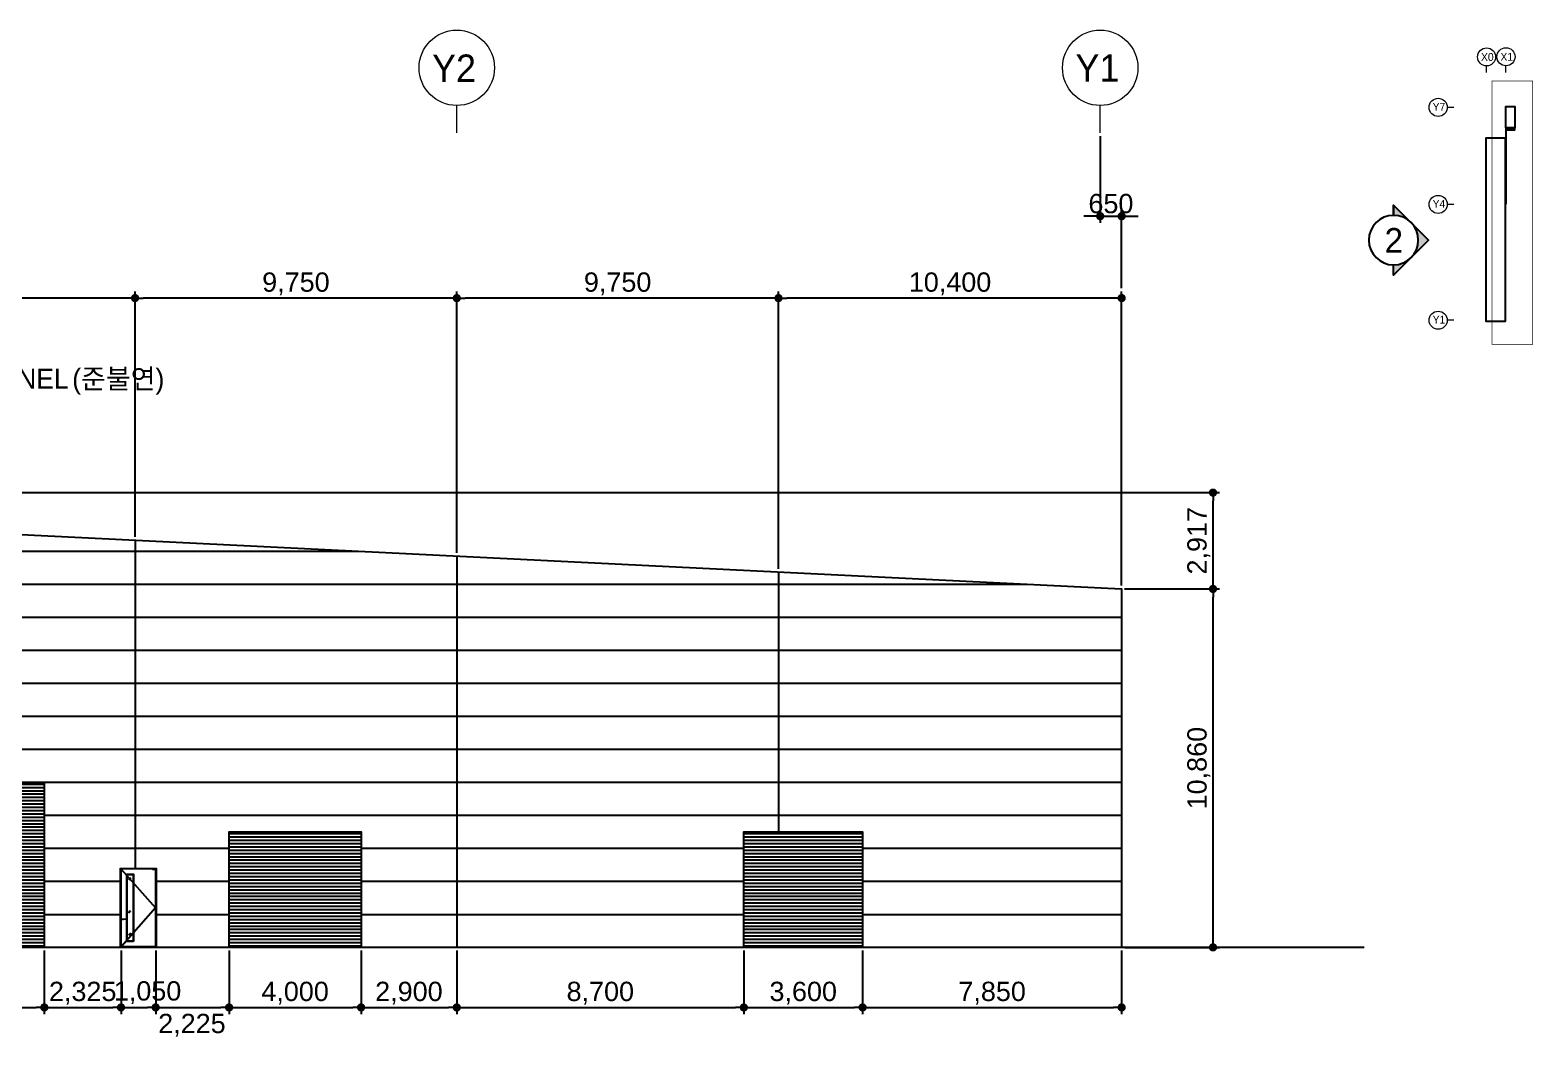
# Model space of a CAD drawing. Header units: millimetres. Extents: x 5734690 to 6791112, y -2208365 to -2031423.
# Drawn here: x 6526896 to 6572443, y -2115593 to -2085056 of the extents above; entities that cross this region are included whole.
import ezdxf
from ezdxf.enums import TextEntityAlignment as Align

# ---------------------------------------------------------------- set-up
doc = ezdxf.new("R2010")
doc.units = ezdxf.units.MM
doc.header["$LTSCALE"] = 1000
for name, pattern in [('CEN', [62, 60, -1, 0, -1]), ('CONTINOUS', [0]), ('HIDDEN', [0.375, 0.25, -0.125])]:
    doc.linetypes.add(name, pattern=pattern)
doc.layers.get('0').update_dxf_attribs({"lineweight": 9})
doc.layers.get('DEFPOINTS').update_dxf_attribs({"color": 140})
for name, color, linetype in [('3ELEV', 3, 'Continuous'), ('6ELEV', 6, 'Continuous'), ('8', 8, 'Continuous'), ('CANOPY', 7, 'Continuous'), ('CEN', 1, 'CEN'), ('DIMM', 4, 'Continuous'), ('E', 15, 'Continuous'), ('FLASHING', 6, 'Continuous'), ('PANEL 입면', 5, 'Continuous'), ('PANEL-INT', 4, 'CONTINOUS'), ('PAT', 252, 'Continuous'), ('SYMB', 7, 'Continuous'), ('WINDOW', 4, 'Continuous')]:
    doc.layers.add(name, color=color, linetype=linetype)
for name, color, linetype, lineweight in [('7', 7, 'Continuous', 5), ('DOOR', 6, 'Continuous', 13), ('TXT', 7, 'Continuous', 13)]:
    doc.layers.add(name, color=color, linetype=linetype, lineweight=lineweight)
doc.styles.add('HY 울릉도L', font='arial.ttf')
doc.styles.add('돋움', font='Dotum.ttf')
doc.styles.add('현대하모니L', font='')
doc.styles.get('현대하모니L').set_extended_font_data('현대하모니 L')
doc.dimstyles.new('400', dxfattribs={"dimscale": 100, "dimtxt": 5.85, "dimasz": 2.5, "dimexe": 2, "dimexo": 1, "dimgap": 0.8, "dimtad": 1, "dimdec": 0, "dimdsep": 46, "dimlunit": 6, "dimtxsty": 'HY 울릉도L', "dimblk": 'DOT', "dimcen": 2.5, "dimdle": 2, "dimclrd": 1, "dimclre": 1, "dimclrt": 7, "dimadec": 0, "dimazin": 0, "dimtfac": 1, "dimtdec": 0, "dimtix": 1, "dimtmove": 2, "dimatfit": 3, "dimfxl": 1.5, "dimtolj": 1, "dimtzin": 0, "dimarcsym": 0})

# ---------------------------------------------------------------- blocks, each defined once
blk = doc.blocks.new('A$C4A1D6DD7')
at = {"layer": '6ELEV', "elevation": 0}
blk.add_lwpolyline([(550, 180), (750, 180), (750, 2220), (550, 2220)], close=True, dxfattribs=at)
at = {"layer": '7'}
for p, q in [((870, 863), (782, 858)), ((782, 842), (870, 837))]:
    blk.add_line(p, q, dxfattribs=at)
for centre, radius, start, end in [((782, 850), 7.88, 90, 270), ((870, 850), 18.1, 223.1249, 136.8751), ((870, 850), 13.2, 270, 90)]:
    blk.add_arc(centre, radius, start, end, dxfattribs=at)
at = {"layer": '8'}
for p, q in [((684, 2045), (628, 2113)), ((664, 2054), (638, 2086)), ((679, 2063), (647, 2101)), ((694, 1049), (638, 1117)), ((674, 1057), (648, 1090)), ((689, 1067), (657, 1105)), ((684, 367), (628, 435)), ((664, 375), (638, 408)), ((679, 385), (647, 423))]:
    blk.add_line(p, q, dxfattribs=at)
at = {"layer": '8', "elevation": 0}
blk.add_lwpolyline([(560, 190), (740, 190), (740, 2210), (560, 2210)], close=True, dxfattribs=at)
at = {"layer": 'DOOR'}
for p, q in [((-24, 2362), (-124, 2362)), ((-120, 0), (-120, 2400)), ((-120, 2370), (920, 2370)), ((-115, 30), (-115, 2370)), ((915, 30), (915, 2370)), ((920, 0), (920, 2400)), ((-24, 26), (-124, 26)), ((-115, 30), (915, 30))]:
    blk.add_line(p, q, dxfattribs=at)
at = {"layer": 'DOOR', "color": 1}
for p, q in [((765, 850), (896, 850)), ((782, 867), (782, 832)), ((870, 876), (870, 824))]:
    blk.add_line(p, q, dxfattribs=at)
at = {"layer": 'DOOR'}
blk.add_lwpolyline([(-150, 0), (950, 0), (950, 2400), (-150, 2400)], close=True, dxfattribs=at)
at = {"layer": 'E', "color": 1}
for p, q in [((920, 2370), (-115, 1200)), ((-115, 1200), (915, 30))]:
    blk.add_line(p, q, dxfattribs=at)
blk = doc.blocks.new('_Dot')
at = {"color": 0, "linetype": 'ByBlock', "lineweight": -2}
blk.add_line((-0.5, 0), (-1, 0), dxfattribs=at)
at = {"color": 0, "linetype": 'ByBlock', "const_width": 0.5}
blk.add_lwpolyline([(-0.25, 0, 1), (0.25, 0, 1)], format="xyb", close=True, dxfattribs=at)
blk = doc.blocks.new('*D338')
at = {"layer": 'DEFPOINTS', "color": 0, "lineweight": -3}
for p in [(6549578, -2093177), (6549578, -2101476), (6559978, -2101988)]:
    blk.add_point(p, dxfattribs=at)
at = {"layer": 'PANEL 입면', "color": 1, "lineweight": -2}
for p, q in [((6549578, -2101376), (6549578, -2092977)), ((6559728, -2093177), (6549828, -2093177)), ((6559978, -2101888), (6559978, -2092977))]:
    blk.add_line(p, q, dxfattribs=at)
at = {"layer": 'PANEL 입면', "color": 1, "lineweight": -2, "xscale": 250, "yscale": 250, "zscale": 250, "rotation": 180}
blk.add_blockref('_Dot', (6549578, -2093177), dxfattribs=at)
at = {"layer": 'PANEL 입면', "color": 1, "lineweight": -2, "xscale": 250, "yscale": 250, "zscale": 250}
blk.add_blockref('_Dot', (6559978, -2093177), dxfattribs=at)
at = {"layer": 'PANEL 입면', "color": 7, "insert": (6554778, -2092746), "char_height": 585, "attachment_point": 5, "style": 'HY 울릉도L'}
blk.add_mtext('\\A1;10,400', dxfattribs=at)
blk = doc.blocks.new('*D339')
at = {"layer": 'DEFPOINTS', "color": 0, "lineweight": -3}
for p in [(6539828, -2093177), (6539828, -2100995), (6549578, -2101476)]:
    blk.add_point(p, dxfattribs=at)
at = {"layer": 'PANEL 입면', "color": 1, "lineweight": -2}
for p, q in [((6539828, -2100895), (6539828, -2092977)), ((6549328, -2093177), (6540078, -2093177)), ((6549578, -2101376), (6549578, -2092977))]:
    blk.add_line(p, q, dxfattribs=at)
at = {"layer": 'PANEL 입면', "color": 1, "lineweight": -2, "xscale": 250, "yscale": 250, "zscale": 250, "rotation": 180}
blk.add_blockref('_Dot', (6539828, -2093177), dxfattribs=at)
at = {"layer": 'PANEL 입면', "color": 1, "lineweight": -2, "xscale": 250, "yscale": 250, "zscale": 250}
blk.add_blockref('_Dot', (6549578, -2093177), dxfattribs=at)
at = {"layer": 'PANEL 입면', "color": 7, "insert": (6544703, -2092746), "char_height": 585, "attachment_point": 5, "style": 'HY 울릉도L'}
blk.add_mtext('\\A1;9,750', dxfattribs=at)
blk = doc.blocks.new('*D340')
at = {"layer": 'DEFPOINTS', "color": 0, "lineweight": -3}
for p in [(6530078, -2093177), (6530078, -2100514), (6539828, -2100995)]:
    blk.add_point(p, dxfattribs=at)
at = {"layer": 'PANEL 입면', "color": 1, "lineweight": -2}
for p, q in [((6530078, -2100414), (6530078, -2092977)), ((6539578, -2093177), (6530328, -2093177)), ((6539828, -2100895), (6539828, -2092977))]:
    blk.add_line(p, q, dxfattribs=at)
at = {"layer": 'PANEL 입면', "color": 1, "lineweight": -2, "xscale": 250, "yscale": 250, "zscale": 250, "rotation": 180}
blk.add_blockref('_Dot', (6530078, -2093177), dxfattribs=at)
at = {"layer": 'PANEL 입면', "color": 1, "lineweight": -2, "xscale": 250, "yscale": 250, "zscale": 250}
blk.add_blockref('_Dot', (6539828, -2093177), dxfattribs=at)
at = {"layer": 'PANEL 입면', "color": 7, "insert": (6534953, -2092746), "char_height": 585, "attachment_point": 5, "style": 'HY 울릉도L'}
blk.add_mtext('\\A1;9,750', dxfattribs=at)
blk = doc.blocks.new('*D341')
at = {"layer": 'DEFPOINTS', "color": 0, "lineweight": -3}
for p in [(6520328, -2093177), (6520328, -2100034), (6530078, -2100514)]:
    blk.add_point(p, dxfattribs=at)
at = {"layer": 'PANEL 입면', "color": 1, "lineweight": -2}
for p, q in [((6520328, -2099934), (6520328, -2092977)), ((6529828, -2093177), (6520578, -2093177)), ((6530078, -2100414), (6530078, -2092977))]:
    blk.add_line(p, q, dxfattribs=at)
at = {"layer": 'PANEL 입면', "color": 1, "lineweight": -2, "xscale": 250, "yscale": 250, "zscale": 250, "rotation": 180}
blk.add_blockref('_Dot', (6520328, -2093177), dxfattribs=at)
at = {"layer": 'PANEL 입면', "color": 1, "lineweight": -2, "xscale": 250, "yscale": 250, "zscale": 250}
blk.add_blockref('_Dot', (6530078, -2093177), dxfattribs=at)
at = {"layer": 'PANEL 입면', "color": 7, "insert": (6525203, -2092746), "char_height": 585, "attachment_point": 5, "style": 'HY 울릉도L'}
blk.add_mtext('\\A1;9,750', dxfattribs=at)
blk = doc.blocks.new('*D355')
at = {"layer": 'DEFPOINTS', "color": 0, "lineweight": -3}
for p in [(6527328, -2112848), (6529653, -2112848), (6529653, -2114669)]:
    blk.add_point(p, dxfattribs=at)
at = {"layer": 'PANEL 입면', "color": 1, "lineweight": -2}
for p, q in [((6527328, -2112948), (6527328, -2114869)), ((6529653, -2112948), (6529653, -2114869)), ((6527578, -2114669), (6529403, -2114669))]:
    blk.add_line(p, q, dxfattribs=at)
at = {"layer": 'PANEL 입면', "color": 1, "lineweight": -2, "xscale": 250, "yscale": 250, "zscale": 250, "rotation": 180}
blk.add_blockref('_Dot', (6527328, -2114669), dxfattribs=at)
at = {"layer": 'PANEL 입면', "color": 1, "lineweight": -2, "xscale": 250, "yscale": 250, "zscale": 250}
blk.add_blockref('_Dot', (6529653, -2114669), dxfattribs=at)
at = {"layer": 'PANEL 입면', "color": 7, "lineweight": -3, "insert": (6528491, -2114237), "char_height": 585, "attachment_point": 5, "style": 'HY 울릉도L'}
blk.add_mtext('\\A1;2,325', dxfattribs=at)
blk = doc.blocks.new('*D356')
at = {"layer": 'DEFPOINTS', "color": 0, "lineweight": -3}
for p in [(6529653, -2112848), (6530703, -2112848), (6530703, -2114669)]:
    blk.add_point(p, dxfattribs=at)
at = {"layer": 'PANEL 입면', "color": 1, "lineweight": -2}
for p, q in [((6529653, -2112948), (6529653, -2114869)), ((6530703, -2112948), (6530703, -2114869)), ((6529903, -2114669), (6530453, -2114669))]:
    blk.add_line(p, q, dxfattribs=at)
at = {"layer": 'PANEL 입면', "color": 1, "lineweight": -2, "xscale": 250, "yscale": 250, "zscale": 250, "rotation": 180}
blk.add_blockref('_Dot', (6529653, -2114669), dxfattribs=at)
at = {"layer": 'PANEL 입면', "color": 1, "lineweight": -2, "xscale": 250, "yscale": 250, "zscale": 250}
blk.add_blockref('_Dot', (6530703, -2114669), dxfattribs=at)
at = {"layer": 'PANEL 입면', "color": 7, "lineweight": -3, "insert": (6530457, -2114222), "char_height": 585, "attachment_point": 5, "style": 'HY 울릉도L'}
blk.add_mtext('\\A1;1,050', dxfattribs=at)
blk = doc.blocks.new('*D357')
at = {"layer": 'DEFPOINTS', "color": 0, "lineweight": -3}
for p in [(6530703, -2112848), (6532928, -2112848), (6532928, -2114669)]:
    blk.add_point(p, dxfattribs=at)
at = {"layer": 'PANEL 입면', "color": 1, "lineweight": -2}
for p, q in [((6530703, -2112948), (6530703, -2114869)), ((6532928, -2112948), (6532928, -2114869)), ((6530953, -2114669), (6532678, -2114669))]:
    blk.add_line(p, q, dxfattribs=at)
at = {"layer": 'PANEL 입면', "color": 1, "lineweight": -2, "xscale": 250, "yscale": 250, "zscale": 250, "rotation": 180}
blk.add_blockref('_Dot', (6530703, -2114669), dxfattribs=at)
at = {"layer": 'PANEL 입면', "color": 1, "lineweight": -2, "xscale": 250, "yscale": 250, "zscale": 250}
blk.add_blockref('_Dot', (6532928, -2114669), dxfattribs=at)
at = {"layer": 'PANEL 입면', "color": 7, "lineweight": -3, "insert": (6531802, -2115209), "char_height": 585, "attachment_point": 5, "style": 'HY 울릉도L'}
blk.add_mtext('\\A1;2,225', dxfattribs=at)
blk = doc.blocks.new('*D358')
at = {"layer": 'DEFPOINTS', "color": 0, "lineweight": -3}
for p in [(6532928, -2112848), (6536928, -2112848), (6536928, -2114669)]:
    blk.add_point(p, dxfattribs=at)
at = {"layer": 'PANEL 입면', "color": 1, "lineweight": -2}
for p, q in [((6532928, -2112948), (6532928, -2114869)), ((6536928, -2112948), (6536928, -2114869)), ((6533178, -2114669), (6536678, -2114669))]:
    blk.add_line(p, q, dxfattribs=at)
at = {"layer": 'PANEL 입면', "color": 1, "lineweight": -2, "xscale": 250, "yscale": 250, "zscale": 250, "rotation": 180}
blk.add_blockref('_Dot', (6532928, -2114669), dxfattribs=at)
at = {"layer": 'PANEL 입면', "color": 1, "lineweight": -2, "xscale": 250, "yscale": 250, "zscale": 250}
blk.add_blockref('_Dot', (6536928, -2114669), dxfattribs=at)
at = {"layer": 'PANEL 입면', "color": 7, "lineweight": -3, "insert": (6534928, -2114237), "char_height": 585, "attachment_point": 5, "style": 'HY 울릉도L'}
blk.add_mtext('\\A1;4,000', dxfattribs=at)
blk = doc.blocks.new('*D359')
at = {"layer": 'DEFPOINTS', "color": 0, "lineweight": -3}
for p in [(6536928, -2112848), (6539828, -2112848), (6539828, -2114669)]:
    blk.add_point(p, dxfattribs=at)
at = {"layer": 'PANEL 입면', "color": 1, "lineweight": -2}
for p, q in [((6536928, -2112948), (6536928, -2114869)), ((6539828, -2112948), (6539828, -2114869)), ((6537178, -2114669), (6539578, -2114669))]:
    blk.add_line(p, q, dxfattribs=at)
at = {"layer": 'PANEL 입면', "color": 1, "lineweight": -2, "xscale": 250, "yscale": 250, "zscale": 250, "rotation": 180}
blk.add_blockref('_Dot', (6536928, -2114669), dxfattribs=at)
at = {"layer": 'PANEL 입면', "color": 1, "lineweight": -2, "xscale": 250, "yscale": 250, "zscale": 250}
blk.add_blockref('_Dot', (6539828, -2114669), dxfattribs=at)
at = {"layer": 'PANEL 입면', "color": 7, "lineweight": -3, "insert": (6538378, -2114237), "char_height": 585, "attachment_point": 5, "style": 'HY 울릉도L'}
blk.add_mtext('\\A1;2,900', dxfattribs=at)
blk = doc.blocks.new('*D360')
at = {"layer": 'DEFPOINTS', "color": 0, "lineweight": -3}
for p in [(6548528, -2112848), (6552128, -2112848), (6552128, -2114669)]:
    blk.add_point(p, dxfattribs=at)
at = {"layer": 'PANEL 입면', "color": 1, "lineweight": -2}
for p, q in [((6548528, -2112948), (6548528, -2114869)), ((6552128, -2112948), (6552128, -2114869)), ((6548778, -2114669), (6551878, -2114669))]:
    blk.add_line(p, q, dxfattribs=at)
at = {"layer": 'PANEL 입면', "color": 1, "lineweight": -2, "xscale": 250, "yscale": 250, "zscale": 250, "rotation": 180}
blk.add_blockref('_Dot', (6548528, -2114669), dxfattribs=at)
at = {"layer": 'PANEL 입면', "color": 1, "lineweight": -2, "xscale": 250, "yscale": 250, "zscale": 250}
blk.add_blockref('_Dot', (6552128, -2114669), dxfattribs=at)
at = {"layer": 'PANEL 입면', "color": 7, "lineweight": -3, "insert": (6550328, -2114237), "char_height": 585, "attachment_point": 5, "style": 'HY 울릉도L'}
blk.add_mtext('\\A1;3,600', dxfattribs=at)
blk = doc.blocks.new('*D361')
at = {"layer": 'DEFPOINTS', "color": 0, "lineweight": -3}
for p in [(6552128, -2112848), (6559978, -2112848), (6559978, -2114669)]:
    blk.add_point(p, dxfattribs=at)
at = {"layer": 'PANEL 입면', "color": 1, "lineweight": -2}
for p, q in [((6552128, -2112948), (6552128, -2114869)), ((6559978, -2112948), (6559978, -2114869)), ((6552378, -2114669), (6559728, -2114669))]:
    blk.add_line(p, q, dxfattribs=at)
at = {"layer": 'PANEL 입면', "color": 1, "lineweight": -2, "xscale": 250, "yscale": 250, "zscale": 250, "rotation": 180}
blk.add_blockref('_Dot', (6552128, -2114669), dxfattribs=at)
at = {"layer": 'PANEL 입면', "color": 1, "lineweight": -2, "xscale": 250, "yscale": 250, "zscale": 250}
blk.add_blockref('_Dot', (6559978, -2114669), dxfattribs=at)
at = {"layer": 'PANEL 입면', "color": 7, "lineweight": -3, "insert": (6556053, -2114237), "char_height": 585, "attachment_point": 5, "style": 'HY 울릉도L'}
blk.add_mtext('\\A1;7,850', dxfattribs=at)
blk = doc.blocks.new('*D362')
at = {"layer": 'DEFPOINTS', "color": 0, "lineweight": -3}
for p in [(6539828, -2112848), (6548528, -2112848), (6548528, -2114669)]:
    blk.add_point(p, dxfattribs=at)
at = {"layer": 'PANEL 입면', "color": 1, "lineweight": -2}
for p, q in [((6539828, -2112948), (6539828, -2114869)), ((6548528, -2112948), (6548528, -2114869)), ((6540078, -2114669), (6548278, -2114669))]:
    blk.add_line(p, q, dxfattribs=at)
at = {"layer": 'PANEL 입면', "color": 1, "lineweight": -2, "xscale": 250, "yscale": 250, "zscale": 250, "rotation": 180}
blk.add_blockref('_Dot', (6539828, -2114669), dxfattribs=at)
at = {"layer": 'PANEL 입면', "color": 1, "lineweight": -2, "xscale": 250, "yscale": 250, "zscale": 250}
blk.add_blockref('_Dot', (6548528, -2114669), dxfattribs=at)
at = {"layer": 'PANEL 입면', "color": 7, "lineweight": -3, "insert": (6544178, -2114237), "char_height": 585, "attachment_point": 5, "style": 'HY 울릉도L'}
blk.add_mtext('\\A1;8,700', dxfattribs=at)
blk = doc.blocks.new('*D363')
at = {"layer": 'DEFPOINTS', "color": 0, "lineweight": -3}
for p in [(6523328, -2112848), (6527328, -2112848), (6527328, -2114669)]:
    blk.add_point(p, dxfattribs=at)
at = {"layer": 'PANEL 입면', "color": 1, "lineweight": -2}
for p, q in [((6523328, -2112948), (6523328, -2114869)), ((6527328, -2112948), (6527328, -2114869)), ((6523578, -2114669), (6527078, -2114669))]:
    blk.add_line(p, q, dxfattribs=at)
at = {"layer": 'PANEL 입면', "color": 1, "lineweight": -2, "xscale": 250, "yscale": 250, "zscale": 250, "rotation": 180}
blk.add_blockref('_Dot', (6523328, -2114669), dxfattribs=at)
at = {"layer": 'PANEL 입면', "color": 1, "lineweight": -2, "xscale": 250, "yscale": 250, "zscale": 250}
blk.add_blockref('_Dot', (6527328, -2114669), dxfattribs=at)
at = {"layer": 'PANEL 입면', "color": 7, "lineweight": -3, "insert": (6525328, -2114237), "char_height": 585, "attachment_point": 5, "style": 'HY 울릉도L'}
blk.add_mtext('\\A1;4,000', dxfattribs=at)
blk = doc.blocks.new('*D381')
at = {"layer": 'DEFPOINTS', "color": 0, "lineweight": -3}
for p in [(6559967, -2101988), (6562747, -2101988), (6559978, -2112848)]:
    blk.add_point(p, dxfattribs=at)
at = {"layer": 'PANEL 입면', "color": 1, "lineweight": -2}
for p, q in [((6560067, -2101988), (6562947, -2101988)), ((6562747, -2112598), (6562747, -2102238)), ((6560078, -2112848), (6562947, -2112848))]:
    blk.add_line(p, q, dxfattribs=at)
at = {"layer": 'PANEL 입면', "color": 1, "lineweight": -2, "xscale": 250, "yscale": 250, "zscale": 250}
for p, rotation in [((6562747, -2101988), 90), ((6562747, -2112848), 270)]:
    blk.add_blockref('_Dot', p, dxfattribs=dict(at, rotation=rotation))
at = {"layer": 'PANEL 입면', "color": 7, "insert": (6562315, -2107418), "char_height": 585, "attachment_point": 5, "rotation": 90, "style": 'HY 울릉도L'}
blk.add_mtext('\\A1;10,860', dxfattribs=at)
blk = doc.blocks.new('*D382')
at = {"layer": 'DEFPOINTS', "color": 0, "lineweight": -3}
for p in [(6500828, -2099071), (6562747, -2099071), (6559967, -2101988)]:
    blk.add_point(p, dxfattribs=at)
at = {"layer": 'PANEL 입면', "color": 1, "lineweight": -2}
for p, q in [((6500928, -2099071), (6562947, -2099071)), ((6562747, -2101738), (6562747, -2099321)), ((6560067, -2101988), (6562947, -2101988))]:
    blk.add_line(p, q, dxfattribs=at)
at = {"layer": 'PANEL 입면', "color": 1, "lineweight": -2, "xscale": 250, "yscale": 250, "zscale": 250}
for p, rotation in [((6562747, -2099071), 90), ((6562747, -2101988), 270)]:
    blk.add_blockref('_Dot', p, dxfattribs=dict(at, rotation=rotation))
at = {"layer": 'PANEL 입면', "color": 7, "insert": (6562315, -2100529), "char_height": 585, "attachment_point": 5, "rotation": 90, "style": 'HY 울릉도L'}
blk.add_mtext('\\A1;2,917', dxfattribs=at)
blk = doc.blocks.new('SYMB_ELEV')
at = {"layer": 'SYMB'}
h = blk.add_hatch(color=256, dxfattribs=at)
h.dxf.hatch_style = 1
h.paths.add_polyline_path([(-707, 707), (0, 1414), (707, 707, 0.414214)])
h.paths.add_polyline_path([(-1414, 0), (-707, 707, 0.198912), (-1000, 0)])
h.paths.add_polyline_path([(707, 707), (1414, 0), (1000, 0, 0.198912)])
blk.add_lwpolyline([(1000, 0), (1414, 0), (1000, 0), (1414, 0), (0, 1414), (-1414, 0), (-1000, 0)], dxfattribs=at)
blk.add_circle((0, 0), 1000, dxfattribs=at)
blk = doc.blocks.new('*D384')
at = {"color": 1, "lineweight": -2}
for p, q in [((6559328, -2088273), (6559328, -2090896)), ((6559978, -2092878), (6559978, -2090496)), ((6559078, -2090696), (6558828, -2090696)), ((6559328, -2090696), (6559978, -2090696)), ((6560228, -2090696), (6560478, -2090696))]:
    blk.add_line(p, q, dxfattribs=at)
at = {"layer": 'DEFPOINTS', "color": 0, "lineweight": -3}
for p in [(6559328, -2088173), (6559978, -2090696), (6559978, -2092978)]:
    blk.add_point(p, dxfattribs=at)
at = {"color": 1, "lineweight": -2, "xscale": 250, "yscale": 250, "zscale": 250}
blk.add_blockref('_Dot', (6559328, -2090696), dxfattribs=at)
at = {"color": 1, "lineweight": -2, "xscale": 250, "yscale": 250, "zscale": 250, "rotation": 180}
blk.add_blockref('_Dot', (6559978, -2090696), dxfattribs=at)
at = {"color": 7, "lineweight": -3, "insert": (6559653, -2090317), "char_height": 585, "attachment_point": 5, "style": 'HY 울릉도L'}
blk.add_mtext('\\A1;650', dxfattribs=at)

msp = doc.modelspace()

# ---------------------------------------------------------------- hatches: boundary and pattern name
at = {"layer": 'PAT'}
h = msp.add_hatch(dxfattribs=at)
h.set_pattern_fill('_USER', color=256, scale=100, angle=180, pattern_type=0)
h.set_pattern_definition([(180, (755658.99, -4217601.6), (0, 100), [])])
h.paths.add_polyline_path([(6523328.2, -2112847.8), (6523328.2, -2107847.8), (6527328.2, -2107847.8), (6527328.2, -2112847.8)])
h = msp.add_hatch(dxfattribs=at)
h.set_pattern_fill('_USER', color=256, scale=100, angle=180, pattern_type=0)
h.set_pattern_definition([(180, (765258.99, -4217601.6), (0, 100), [])])
h.paths.add_polyline_path([(6532928.2, -2112847.8), (6532928.2, -2109347.8), (6536928.2, -2109347.8), (6536928.2, -2112847.8)])
h = msp.add_hatch(dxfattribs=at)
h.set_pattern_fill('_USER', color=256, scale=100, angle=180, pattern_type=0)
h.set_pattern_definition([(180, (780458.99, -4217601.6), (0, 100), [])])
h.paths.add_polyline_path([(6548528.2, -2112847.8), (6548528.2, -2109347.8), (6552128.2, -2109347.8), (6552128.2, -2112847.8)])

# ---------------------------------------------------------------- linework, layer by layer
for p, q in [((6571037, -2086343.6), (6571037, -2086144.3)), ((6571626.5, -2086339.6), (6571626.5, -2086140.3)), ((6539828.2, -2088172.7), (6539828.2, -2087342.5)), ((6559328.2, -2088172.7), (6559328.2, -2087342.5)), ((6570044.6, -2087398.3), (6569845.4, -2087398.3)), ((6570044.6, -2090338.3), (6569845.4, -2090338.3)), ((6570044.6, -2093848.3), (6569845.4, -2093848.3))]:
    msp.add_line(p, q)
at = {"color": 2, "linetype": 'HIDDEN', "lineweight": -3, "const_width": 20}
msp.add_lwpolyline([(6572433.3, -2086599.7), (6572433.3, -2094580), (6571205.1, -2094580), (6571205.1, -2086599.7)], close=True, dxfattribs=at)
for centre, radius in [((6539828.3, -2086199.4), 1143.1), ((6559328.3, -2086199.4), 1143.1), ((6571037, -2085870), 274.3), ((6571626.5, -2085866), 274.3), ((6569571, -2087398.3), 274.3), ((6569571, -2090338.3), 274.3), ((6569571, -2093848.3), 274.3)]:
    msp.add_circle(centre, radius)
at = {"layer": '3ELEV', "color": 2}
msp.add_lwpolyline([(6500828.2, -2099071.8), (6559978.2, -2101987.8), (6559978.2, -2112847.8), (6559828.2, -2112847.8), (6451328.2, -2112847.8), (6451178.2, -2112847.8), (6451178.2, -2096395.1), (6462453.2, -2095837.8), (6462453.2, -2101342.2), (6500828.2, -2099071.1)], dxfattribs=at)
at = {"layer": 'CANOPY'}
for points in [[(6571606.6, -2088334.3), (6571011.1, -2088334.3), (6571011.1, -2093872.3), (6571606.6, -2093872.3)], [(6571629.1, -2088026.8), (6571881.1, -2088026.8), (6571881.1, -2088086.8), (6571629.1, -2088086.8)]]:
    msp.add_lwpolyline(points, close=True, dxfattribs=at)
at = {"layer": 'CEN'}
msp.add_line((6567326.5, -2112847.8), (6445920.5, -2112847.8), dxfattribs=at)
at = {"layer": 'FLASHING'}
msp.add_lwpolyline([(6571891.6, -2088014.8), (6571618.6, -2088014.8), (6571618.6, -2087372.8), (6571891.6, -2087372.8)], close=True, dxfattribs=at)
msp.add_lwpolyline([(6571618.6, -2088014.8), (6571618.6, -2090326.3)], dxfattribs=at)
at = {"layer": 'PANEL-INT', "lineweight": -3}
for p, q in [((6530078.2, -2100514.4), (6530078.2, -2110447.8)), ((6539828.2, -2100995.2), (6539828.2, -2112847.8)), ((6549578.2, -2101476.1), (6549578.2, -2109347.8))]:
    msp.add_line(p, q, dxfattribs=at)
at = {"layer": 'PAT'}
for p, q in [((6470807.5, -2100847.8), (6536838.7, -2100847.8)), ((6451178.2, -2101847.8), (6557114.6, -2101847.8)), ((6451178.2, -2102847.8), (6559978.2, -2102847.8)), ((6451178.2, -2103847.8), (6559978.2, -2103847.8)), ((6451178.2, -2104847.8), (6559978.2, -2104847.8)), ((6451178.2, -2105847.8), (6559978.2, -2105847.8)), ((6451178.2, -2106847.8), (6559978.2, -2106847.8)), ((6451178.2, -2107847.8), (6559978.2, -2107847.8)), ((6527328.2, -2108847.8), (6559978.2, -2108847.8)), ((6527328.2, -2109847.8), (6532928.2, -2109847.8)), ((6536928.2, -2109847.8), (6548528.2, -2109847.8)), ((6552128.2, -2109847.8), (6559978.2, -2109847.8)), ((6527328.2, -2110847.8), (6529628.2, -2110847.8)), ((6530728.2, -2110847.8), (6532928.2, -2110847.8)), ((6536928.2, -2110847.8), (6548528.2, -2110847.8)), ((6552128.2, -2110847.8), (6559978.2, -2110847.8)), ((6527328.2, -2111847.8), (6529628.2, -2111847.8)), ((6530728.2, -2111847.8), (6532928.2, -2111847.8)), ((6536928.2, -2111847.8), (6548528.2, -2111847.8)), ((6552128.2, -2111847.8), (6559978.2, -2111847.8))]:
    msp.add_line(p, q, dxfattribs=at)
at = {"layer": 'WINDOW'}
for points in [[(6527328.2, -2112847.8), (6523328.2, -2112847.8), (6523328.2, -2107847.8), (6527328.2, -2107847.8)], [(6536928.2, -2112847.8), (6532928.2, -2112847.8), (6532928.2, -2109347.8), (6536928.2, -2109347.8)], [(6552128.2, -2112847.8), (6548528.2, -2112847.8), (6548528.2, -2109347.8), (6552128.2, -2109347.8)]]:
    msp.add_lwpolyline(points, close=True, dxfattribs=at)

# ---------------------------------------------------------------- block references
at = {"xscale": -1}
msp.add_blockref('A$C4A1D6DD7', (6530578.2, -2112847.8), dxfattribs=at)
at = {"layer": 'SYMB', "xscale": -0.75, "yscale": 0.75, "zscale": 0.75, "rotation": 270}
msp.add_blockref('SYMB_ELEV', (6568219.4, -2091420), dxfattribs=at)

# ---------------------------------------------------------------- texts
at = {"layer": 'DIMM', "style": '돋움'}
for s, height, rotation, p in [('Y2', 831.35, 359.99757, (6539744.9, -2086206.1)), ('Y1', 831.35, 359.99757, (6559244.9, -2086206.1)), ('X0', 239.43, 0.00243, (6571061, -2085871.9)), ('X1', 239.43, 0.00243, (6571650.5, -2085867.9)), ('Y7', 239.43, 0.00243, (6569595, -2087381.1)), ('Y4', 239.43, 0.00243, (6569595, -2090321.1)), ('Y1', 239.43, 0.00243, (6569595, -2093831.1))]:
    msp.add_text(s, height=height, rotation=rotation, dxfattribs=at).set_placement(p, align=Align.MIDDLE)
at = {"layer": 'TXT', "color": 3, "style": '현대하모니L'}
msp.add_text('2', height=750, dxfattribs=at).set_placement((6568226.7, -2091428.9), align=Align.MIDDLE_CENTER)
for s, p in [('THK.100 PIR PANEL', (6528065.5, -2095920)), ('(준불연)', (6530966.4, -2095921))]:
    msp.add_text(s, height=600, dxfattribs=at).set_placement(p, align=Align.RIGHT)

# ---------------------------------------------------------------- dimensions: what is measured, and where the dimension line sits
at = {"color": 9, "lineweight": -3}
dim = msp.add_linear_dim(base=(6559978.2, -2090695.6), p1=(6559328.2, -2088173.2), p2=(6559978.2, -2092977.9), angle=180, dimstyle='400', dxfattribs=at)
dim.commit()
dim.dimension.update_dxf_attribs({"geometry": '*D384', "text_midpoint": (6559653.2, -2090316.9)})
at = {"layer": 'PANEL 입면'}
for base, p1, p2, angle, picture, middle in [((6520328.2, -2093177.4), (6530078.2, -2100514.4), (6520328.2, -2100033.5), 180, '*D341', (6525203.2, -2092745.8)), ((6530078.2, -2093177.4), (6539828.2, -2100995.2), (6530078.2, -2100514.4), 180, '*D340', (6534953.2, -2092745.8)), ((6539828.2, -2093177.4), (6549578.2, -2101476.1), (6539828.2, -2100995.2), 180, '*D339', (6544703.2, -2092745.8)), ((6549578.2, -2093177.4), (6559978.2, -2101987.8), (6549578.2, -2101476.1), 180, '*D338', (6554778.2, -2092745.8)), ((6562746.8, -2099071.1), (6559967.1, -2101987.8), (6500828.2, -2099071.1), 90, '*D382', (6562315.3, -2100529.4)), ((6562746.8, -2101987.8), (6559978.2, -2112847.8), (6559967.1, -2101987.8), 90, '*D381', (6562315.3, -2107417.8))]:
    dim = msp.add_linear_dim(base=base, p1=p1, p2=p2, angle=angle, dimstyle='400', dxfattribs=at)
    dim.commit()
    dim.dimension.update_dxf_attribs({"geometry": picture, "text_midpoint": middle})
at = {"layer": 'PANEL 입면', "lineweight": -3}
for base, p1, p2, picture, middle in [((6527328.2, -2114668.7), (6523328.2, -2112847.8), (6527328.2, -2112847.8), '*D363', (6525328.2, -2114237.1)), ((6529653.2, -2114668.7), (6527328.2, -2112847.8), (6529653.2, -2112847.8), '*D355', (6528490.7, -2114237.1)), ((6536928.2, -2114668.7), (6532928.2, -2112847.8), (6536928.2, -2112847.8), '*D358', (6534928.2, -2114237.1)), ((6539828.2, -2114668.7), (6536928.2, -2112847.8), (6539828.2, -2112847.8), '*D359', (6538378.2, -2114237.1)), ((6548528.2, -2114668.7), (6539828.2, -2112847.8), (6548528.2, -2112847.8), '*D362', (6544178.2, -2114237.1)), ((6552128.2, -2114668.7), (6548528.2, -2112847.8), (6552128.2, -2112847.8), '*D360', (6550328.2, -2114237.1)), ((6559978.2, -2114668.7), (6552128.2, -2112847.8), (6559978.2, -2112847.8), '*D361', (6556053.2, -2114237.1))]:
    dim = msp.add_linear_dim(base=base, p1=p1, p2=p2, dimstyle='400', dxfattribs=at)
    dim.commit()
    dim.dimension.update_dxf_attribs({"geometry": picture, "text_midpoint": middle})
for base, p1, p2, picture, middle in [((6530703.2, -2114668.7), (6529653.2, -2112847.8), (6530703.2, -2112847.8), '*D356', (6530457.2, -2114221.8)), ((6532928.2, -2114668.7), (6530703.2, -2112847.8), (6532928.2, -2112847.8), '*D357', (6531802.2, -2115208.7))]:
    dim = msp.add_linear_dim(base=base, p1=p1, p2=p2, dimstyle='400', dxfattribs=at)
    dim.commit()
    dim.dimension.update_dxf_attribs({"geometry": picture, "text_midpoint": middle, "dimtype": 160})

doc.saveas('drawing.dxf')
